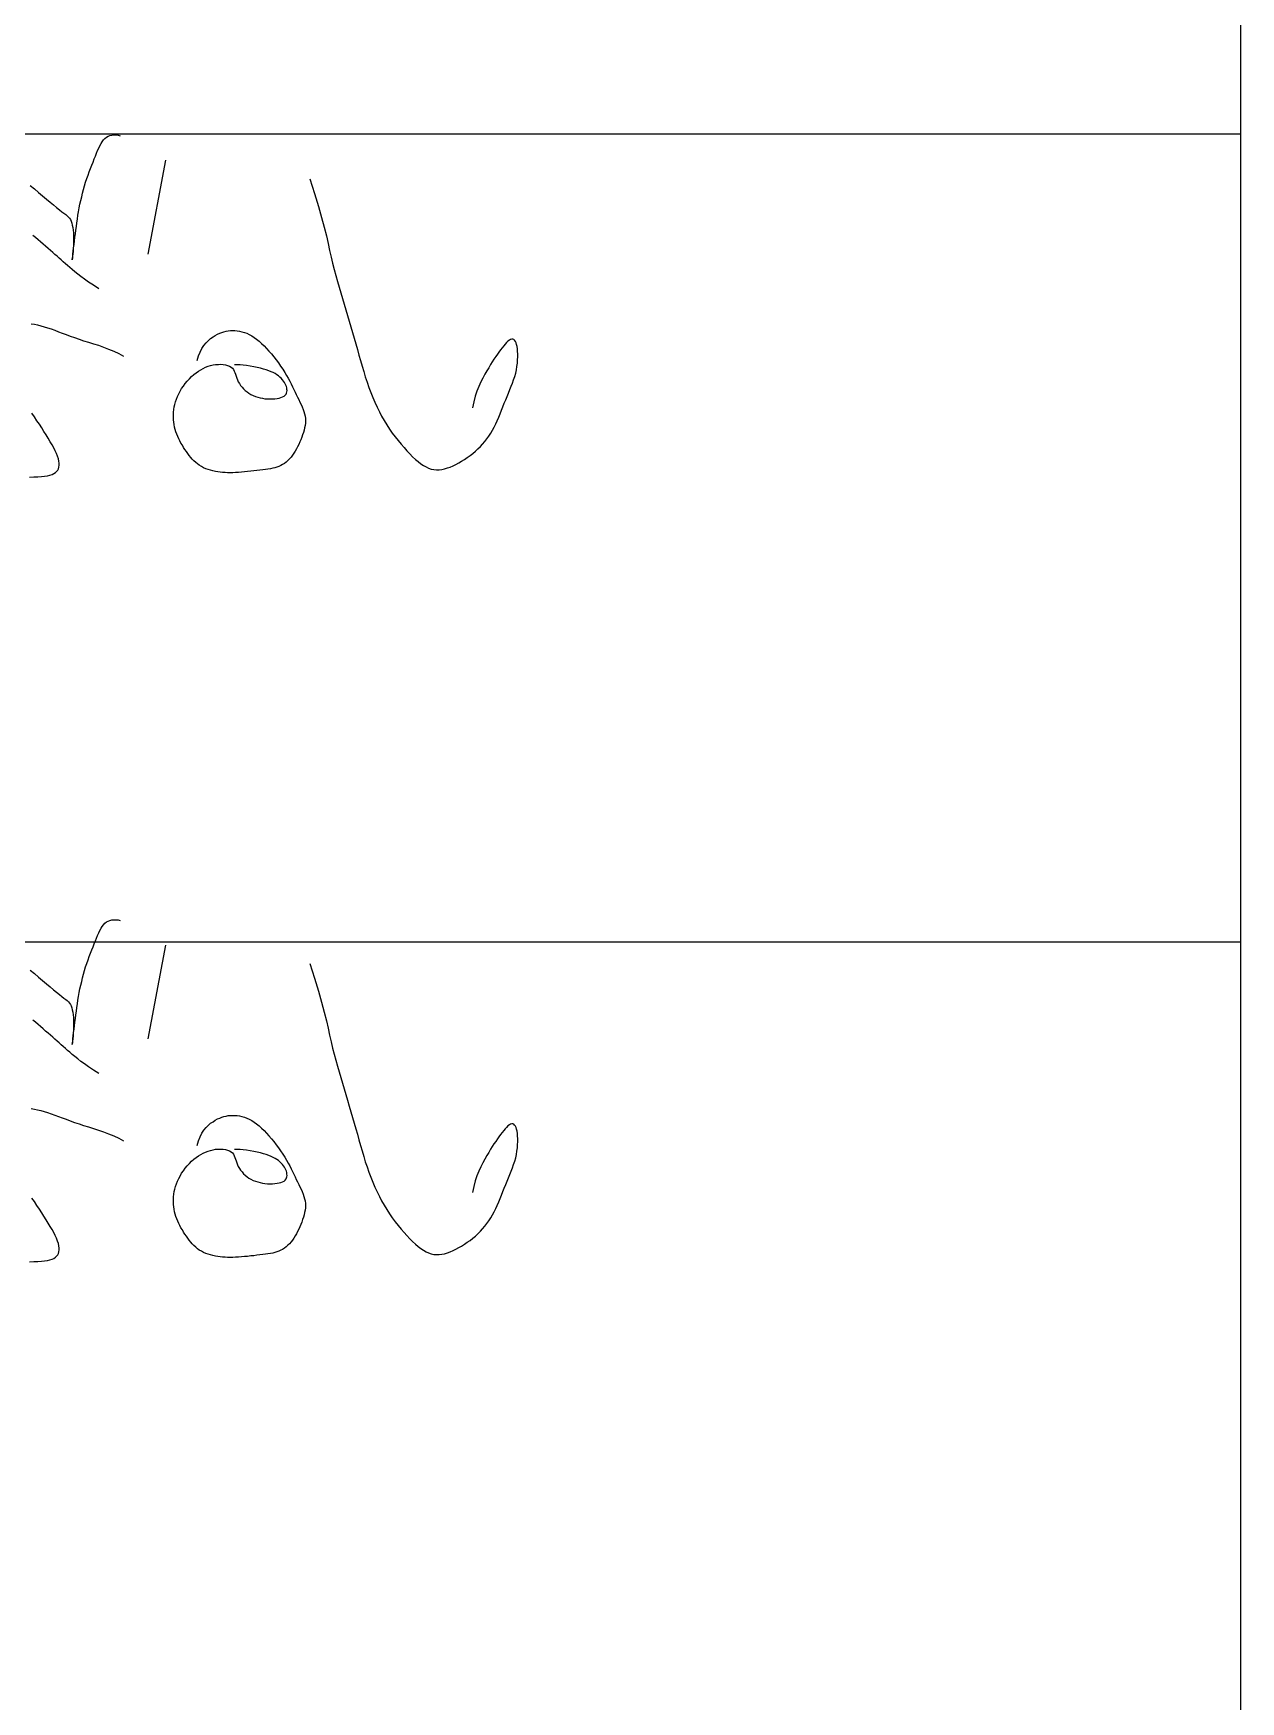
# Model space of a CAD drawing. Extents: x -3.5 to 82.1, y -1.5 to 57.9.
# Drawn here: x 77.809 to 79.6, y 2.769 to 5.243 of the extents above; entities that cross this region are included whole.
import ezdxf

# ---------------------------------------------------------------- set-up
doc = ezdxf.new("R2010")
doc.units = 0
doc.header["$MEASUREMENT"] = 0
doc.layers.get('0').update_dxf_attribs({"linetype": 'CONTINUOUS'})
doc.layers.add('LISEN', color=3, linetype='CONTINUOUS')
doc.layers.add('TT-FRAM', color=7, linetype='CONTINUOUS')

# ---------------------------------------------------------------- blocks, each defined once
blk = doc.blocks.new('A$C04B3343A')
at = {"layer": 'LISEN'}
blk.add_line((1.6715, 0.2899), (1.6584, 0.2204), dxfattribs=at)
for points in [[(1.6221, 0.1946), (1.6181, 0.1972), (1.6146, 0.1995), (1.6115, 0.2017), (1.6088, 0.2036), (1.6065, 0.2055), (1.6043, 0.2072), (1.6024, 0.2088), (1.6007, 0.2104), (1.599, 0.2118), (1.5974, 0.2132), (1.5958, 0.2146), (1.5943, 0.216), (1.5928, 0.2173), (1.5912, 0.2187), (1.5896, 0.2201), (1.588, 0.2215), (1.5863, 0.223), (1.5845, 0.2245), (1.5827, 0.2261), (1.5809, 0.2277), (1.579, 0.2294), (1.5771, 0.231), (1.5751, 0.2326), (1.5732, 0.2342)], [(1.5712, 0.2713), (1.5744, 0.2687), (1.5774, 0.2661), (1.5804, 0.2636), (1.5833, 0.2611), (1.586, 0.2589), (1.5885, 0.2568), (1.5908, 0.2549), (1.5929, 0.2532), (1.5947, 0.2518), (1.5962, 0.2506), (1.5976, 0.2496), (1.5987, 0.2487), (1.5996, 0.2478), (1.6004, 0.2469), (1.6011, 0.2459), (1.6016, 0.2447), (1.6021, 0.2433), (1.6025, 0.2418), (1.6028, 0.24), (1.6031, 0.2381), (1.6033, 0.2361), (1.6034, 0.2339), (1.6034, 0.2316), (1.6034, 0.2293), (1.6033, 0.227), (1.6032, 0.2246), (1.6031, 0.2224), (1.6029, 0.2204), (1.6027, 0.2187), (1.6026, 0.2174), (1.6025, 0.2165), (1.6025, 0.2162), (1.6025, 0.2165), (1.6026, 0.2174), (1.6028, 0.2188), (1.603, 0.2205), (1.6032, 0.2226), (1.6035, 0.225), (1.6038, 0.2275), (1.6041, 0.2301), (1.6044, 0.2328), (1.6048, 0.2354), (1.6051, 0.2381), (1.6055, 0.2409), (1.6059, 0.2436), (1.6063, 0.2463), (1.6067, 0.2491), (1.6072, 0.2518), (1.6077, 0.2546), (1.6082, 0.2574), (1.6088, 0.2601), (1.6095, 0.2629), (1.6101, 0.2656), (1.6108, 0.2683), (1.6116, 0.271), (1.6124, 0.2737), (1.6133, 0.2763), (1.6142, 0.2789), (1.6151, 0.2814), (1.616, 0.2839), (1.617, 0.2863), (1.6179, 0.2886), (1.6188, 0.2909), (1.6197, 0.293), (1.6205, 0.2951), (1.6213, 0.2971), (1.6221, 0.299), (1.6229, 0.3007), (1.6238, 0.3023), (1.6247, 0.3037), (1.6256, 0.305), (1.6266, 0.3061), (1.6278, 0.307), (1.629, 0.3077), (1.6303, 0.3082), (1.6317, 0.3085), (1.6332, 0.3087), (1.6348, 0.3087), (1.6364, 0.3085), (1.6381, 0.3081)], [(1.7786, 0.2762), (1.7822, 0.2653), (1.7851, 0.2557), (1.7874, 0.2475), (1.7893, 0.2402), (1.7909, 0.2338), (1.7922, 0.2282), (1.7933, 0.223), (1.7944, 0.2181), (1.7955, 0.2135), (1.7967, 0.2089), (1.7979, 0.2045), (1.7991, 0.2001), (1.8004, 0.1958), (1.8016, 0.1916), (1.8029, 0.1874), (1.8042, 0.1832), (1.8054, 0.179), (1.8067, 0.1748), (1.8079, 0.1705), (1.8091, 0.1663), (1.8103, 0.1621), (1.8115, 0.1579), (1.8127, 0.1537), (1.8139, 0.1496), (1.8151, 0.1454), (1.8162, 0.1413), (1.8174, 0.1372), (1.8186, 0.1332), (1.8198, 0.1292), (1.8211, 0.1253), (1.8224, 0.1214), (1.8238, 0.1177), (1.8253, 0.114), (1.8269, 0.1104), (1.8285, 0.1069), (1.8302, 0.1034), (1.8319, 0.1001), (1.8338, 0.0969), (1.8357, 0.0937), (1.8377, 0.0906), (1.8398, 0.0876), (1.8419, 0.0847), (1.8441, 0.082), (1.8463, 0.0793), (1.8485, 0.0768), (1.8507, 0.0744), (1.8528, 0.0721), (1.8549, 0.0701), (1.857, 0.0681), (1.859, 0.0664), (1.861, 0.0649), (1.8629, 0.0636), (1.8648, 0.0625), (1.8667, 0.0616), (1.8686, 0.0609), (1.8706, 0.0605), (1.8725, 0.0603), (1.8745, 0.0603), (1.8766, 0.0606), (1.8786, 0.061), (1.8807, 0.0617), (1.8828, 0.0624), (1.8849, 0.0634), (1.887, 0.0644), (1.8891, 0.0655), (1.8912, 0.0667), (1.8934, 0.0681), (1.8954, 0.0695), (1.8975, 0.0709), (1.8995, 0.0725), (1.9014, 0.0741), (1.9033, 0.0758), (1.9051, 0.0776), (1.9068, 0.0794), (1.9084, 0.0813), (1.9099, 0.0833), (1.9114, 0.0854), (1.9128, 0.0875), (1.9141, 0.0897), (1.9153, 0.092), (1.9165, 0.0944), (1.9176, 0.0968), (1.9187, 0.0994), (1.9198, 0.1019), (1.9208, 0.1045), (1.9218, 0.1071), (1.9228, 0.1097), (1.9239, 0.1122), (1.9249, 0.1148), (1.926, 0.1173), (1.927, 0.1198), (1.928, 0.1223), (1.929, 0.1247), (1.9298, 0.1272), (1.9306, 0.1296), (1.9313, 0.1321), (1.9318, 0.1346), (1.9322, 0.137), (1.9326, 0.1395), (1.9327, 0.1418), (1.9328, 0.1441), (1.9328, 0.1462), (1.9327, 0.1483), (1.9326, 0.1501), (1.9323, 0.1518), (1.932, 0.1533), (1.9316, 0.1546), (1.9311, 0.1556), (1.9305, 0.1564), (1.9299, 0.157), (1.9292, 0.1573), (1.9284, 0.1573), (1.9275, 0.157), (1.9266, 0.1565), (1.9256, 0.1557), (1.9246, 0.1547), (1.9235, 0.1536), (1.9224, 0.1523), (1.9212, 0.1508), (1.9201, 0.1493), (1.9189, 0.1477), (1.9177, 0.1461), (1.9165, 0.1443), (1.9152, 0.1424), (1.9139, 0.1405), (1.9126, 0.1384), (1.9113, 0.1361), (1.9098, 0.1337), (1.9084, 0.1312), (1.9069, 0.1284), (1.9054, 0.1255), (1.9039, 0.1222), (1.9026, 0.1188), (1.9013, 0.115), (1.9003, 0.1108), (1.8994, 0.1063)], [(1.5708, 0.055), (1.574, 0.0551), (1.577, 0.0552), (1.5796, 0.0554), (1.582, 0.0556), (1.5841, 0.056), (1.5859, 0.0564), (1.5875, 0.0569), (1.5889, 0.0575), (1.59, 0.0583), (1.5909, 0.0591), (1.5917, 0.0601), (1.5922, 0.0612), (1.5926, 0.0624), (1.5928, 0.0638), (1.5928, 0.0652), (1.5925, 0.0668), (1.5922, 0.0686), (1.5916, 0.0704), (1.5908, 0.0724), (1.5899, 0.0744), (1.5888, 0.0766), (1.5875, 0.0789), (1.5862, 0.0812), (1.5847, 0.0837), (1.5832, 0.0862), (1.5815, 0.0888), (1.5798, 0.0914), (1.5781, 0.0941), (1.5763, 0.0968), (1.5745, 0.0996), (1.5726, 0.1023)], [(1.5719, 0.1687), (1.5744, 0.1683), (1.5768, 0.1678), (1.5792, 0.1671), (1.5817, 0.1664), (1.5842, 0.1656), (1.5868, 0.1648), (1.5895, 0.1638), (1.5922, 0.1628), (1.5951, 0.1618), (1.598, 0.1607), (1.601, 0.1595), (1.6042, 0.1584), (1.6075, 0.1573), (1.6109, 0.1561), (1.6145, 0.155), (1.6181, 0.1539), (1.6219, 0.1527), (1.6257, 0.1514), (1.6294, 0.1499), (1.6332, 0.1484), (1.6369, 0.1466), (1.6405, 0.1446)], [(1.695, 0.1413), (1.696, 0.1448), (1.6972, 0.1477), (1.6986, 0.1503), (1.7001, 0.1526), (1.7017, 0.1545), (1.7034, 0.1562), (1.7051, 0.1577), (1.7069, 0.1589), (1.7085, 0.16), (1.7102, 0.1609), (1.7118, 0.1616), (1.7134, 0.1623), (1.7149, 0.1628), (1.7165, 0.1631), (1.7181, 0.1634), (1.7197, 0.1636), (1.7214, 0.1636), (1.7231, 0.1636), (1.7248, 0.1635), (1.7266, 0.1632), (1.7283, 0.1628), (1.7301, 0.1623), (1.7319, 0.1616), (1.7337, 0.1607), (1.7356, 0.1597), (1.7374, 0.1585), (1.7392, 0.1572), (1.741, 0.1557), (1.7429, 0.154), (1.7447, 0.1523), (1.7465, 0.1504), (1.7483, 0.1484), (1.7501, 0.1463), (1.7519, 0.1441), (1.7537, 0.1418), (1.7554, 0.1396), (1.757, 0.1372), (1.7586, 0.1349), (1.76, 0.1326), (1.7614, 0.1304), (1.7626, 0.1282), (1.7638, 0.1261), (1.7648, 0.124), (1.7658, 0.122), (1.7668, 0.12), (1.7677, 0.118), (1.7686, 0.1161), (1.7695, 0.1142), (1.7704, 0.1124), (1.7713, 0.1106), (1.7721, 0.1088), (1.7729, 0.107), (1.7737, 0.1052), (1.7743, 0.1035), (1.7748, 0.1018), (1.7752, 0.1001), (1.7754, 0.0983), (1.7755, 0.0966), (1.7754, 0.0949), (1.7752, 0.0932), (1.7748, 0.0915), (1.7744, 0.0898), (1.7739, 0.088), (1.7733, 0.0863), (1.7727, 0.0845), (1.772, 0.0827), (1.7713, 0.081), (1.7705, 0.0792), (1.7696, 0.0775), (1.7687, 0.0758), (1.7678, 0.0742), (1.7668, 0.0726), (1.7658, 0.0711), (1.7647, 0.0697), (1.7636, 0.0684), (1.7624, 0.0672), (1.7611, 0.0661), (1.7599, 0.0651), (1.7585, 0.0642), (1.7571, 0.0635), (1.7557, 0.0628), (1.7542, 0.0623), (1.7527, 0.0619), (1.7511, 0.0615), (1.7494, 0.0612), (1.7476, 0.0609), (1.7457, 0.0606), (1.7437, 0.0604), (1.7416, 0.0601), (1.7394, 0.0598), (1.7371, 0.0595), (1.7348, 0.0593), (1.7325, 0.059), (1.7302, 0.0588), (1.7279, 0.0586), (1.7257, 0.0584), (1.7236, 0.0583), (1.7216, 0.0582), (1.7196, 0.0582), (1.7177, 0.0582), (1.7159, 0.0583), (1.714, 0.0584), (1.7122, 0.0586), (1.7104, 0.0589), (1.7086, 0.0592), (1.7068, 0.0596), (1.705, 0.0601), (1.7032, 0.0606), (1.7015, 0.0612), (1.6998, 0.0619), (1.6983, 0.0628), (1.6967, 0.0637), (1.6953, 0.0647), (1.694, 0.0658), (1.6927, 0.067), (1.6915, 0.0683), (1.6903, 0.0696), (1.6892, 0.071), (1.6881, 0.0725), (1.6871, 0.074), (1.686, 0.0755), (1.685, 0.077), (1.6841, 0.0786), (1.6831, 0.0802), (1.6822, 0.0818), (1.6814, 0.0834), (1.6807, 0.0851), (1.68, 0.0868), (1.6794, 0.0885), (1.6788, 0.0903), (1.6784, 0.0921), (1.678, 0.0939), (1.6777, 0.0957), (1.6775, 0.0975), (1.6775, 0.0994), (1.6775, 0.1013), (1.6776, 0.1032), (1.6778, 0.1051), (1.6781, 0.107), (1.6785, 0.1089), (1.679, 0.1108), (1.6797, 0.1128), (1.6805, 0.1147), (1.6814, 0.1167), (1.6824, 0.1186), (1.6836, 0.1206), (1.6849, 0.1225), (1.6863, 0.1244), (1.6878, 0.1262), (1.6893, 0.1279), (1.691, 0.1295), (1.6926, 0.131), (1.6943, 0.1323), (1.696, 0.1336), (1.6977, 0.1346), (1.6995, 0.1356), (1.7013, 0.1364), (1.7032, 0.1371), (1.705, 0.1376), (1.7069, 0.1381), (1.7088, 0.1384), (1.7108, 0.1385), (1.7126, 0.1386), (1.7144, 0.1385), (1.7161, 0.1382), (1.7177, 0.1378), (1.7191, 0.1373), (1.7203, 0.1366), (1.7212, 0.1357), (1.722, 0.1347), (1.7226, 0.1336), (1.7231, 0.1324), (1.7235, 0.1312), (1.724, 0.1298), (1.7244, 0.1284), (1.725, 0.127), (1.7256, 0.1256), (1.7264, 0.1243), (1.7273, 0.1229), (1.7284, 0.1216), (1.7295, 0.1203), (1.7307, 0.1192), (1.7321, 0.1181), (1.7335, 0.1171), (1.735, 0.1162), (1.7366, 0.1154), (1.7383, 0.1147), (1.74, 0.1142), (1.7418, 0.1137), (1.7436, 0.1134), (1.7454, 0.1131), (1.7472, 0.1129), (1.749, 0.1129), (1.7509, 0.1129), (1.7526, 0.113), (1.7543, 0.1132), (1.7558, 0.1135), (1.7572, 0.1139), (1.7585, 0.1144), (1.7595, 0.1149), (1.7604, 0.1156), (1.761, 0.1164), (1.7614, 0.1172), (1.7617, 0.1181), (1.7618, 0.1191), (1.7617, 0.12), (1.7616, 0.1211), (1.7613, 0.1221), (1.7609, 0.1231), (1.7604, 0.1242), (1.7598, 0.1252), (1.7591, 0.1262), (1.7584, 0.1272), (1.7575, 0.1282), (1.7565, 0.1291), (1.7554, 0.13), (1.7542, 0.1309), (1.7529, 0.1317), (1.7515, 0.1324), (1.7499, 0.1331), (1.7482, 0.1338), (1.7463, 0.1345), (1.7443, 0.1351), (1.742, 0.1357), (1.7396, 0.1363), (1.7371, 0.1368), (1.7344, 0.1373), (1.7318, 0.1377), (1.7293, 0.138), (1.7269, 0.1382), (1.7247, 0.1383), (1.7228, 0.1383)]]:
    blk.add_lwpolyline(points, dxfattribs=at)

msp = doc.modelspace()

# ---------------------------------------------------------------- linework, layer by layer
at = {"color": 2}
for p, q in [((79.6, 5.0939), (71.1101, 5.0939)), ((79.6, 3.8954), (71.1101, 3.8954))]:
    msp.add_line(p, q, dxfattribs=at)
at = {"layer": 'TT-FRAM', "color": 6}
msp.add_lwpolyline([(0, 0), (0, 56.4), (79.6, 56.4), (79.6, 0)], close=True, dxfattribs=at)

# ---------------------------------------------------------------- block references
at = {"color": 2, "xscale": 2, "yscale": 2, "zscale": 2}
for p in [(74.6622, 4.4751, -9.95), (74.6622, 3.3111, -9.95)]:
    msp.add_blockref('A$C04B3343A', p, dxfattribs=at)

doc.saveas('drawing.dxf')
